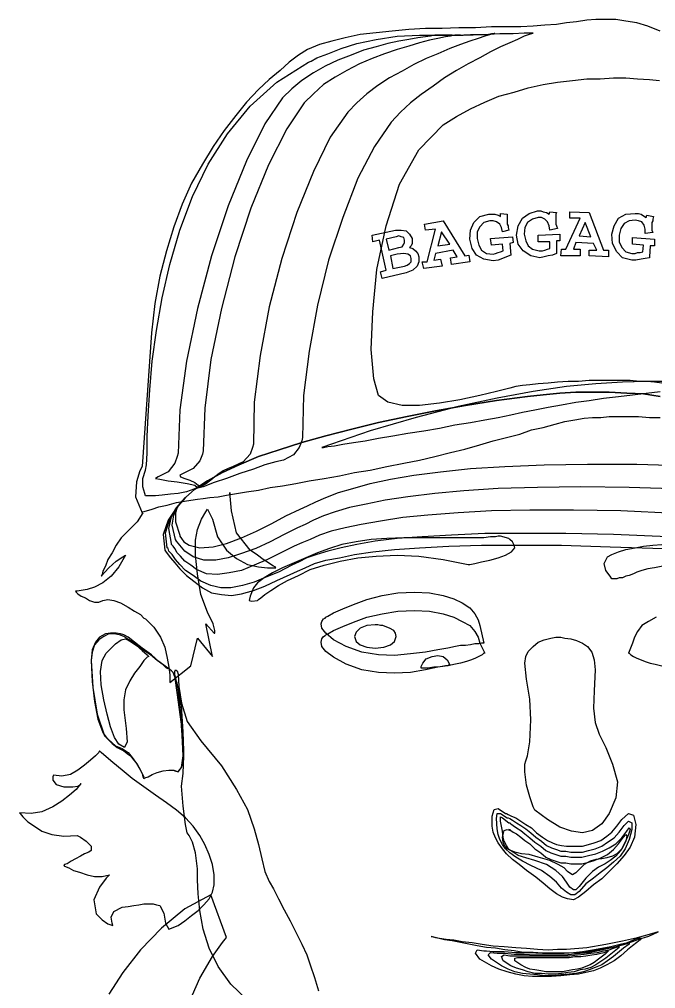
# Model space of a CAD drawing. Extents: x 331 to 443, y 88 to 267.
# Drawn here: x 373.64 to 389.64, y 242.43 to 266.79 of the extents above; entities that cross this region are included whole.
import ezdxf

# ---------------------------------------------------------------- set-up
doc = ezdxf.new("R2010")
doc.units = 0
doc.header["$LTSCALE"] = 25
for name, color, linetype in [('1', 7, 'CONTINUOUS'), ('2', 7, 'CONTINUOUS'), ('4', 7, 'CONTINUOUS'), ('5', 7, 'CONTINUOUS'), ('7', 7, 'CONTINUOUS')]:
    doc.layers.add(name, color=color, linetype=linetype)

msp = doc.modelspace()

# ---------------------------------------------------------------- linework, layer by layer
at = {"layer": '1', "linetype": 'CONTINUOUS'}
for points in [[(389.758, 257.31), (389.338, 257.374), (388.918, 257.395), (388.476, 257.415), (388.056, 257.415), (387.636, 257.415), (387.237, 257.395), (386.817, 257.352), (386.418, 257.31), (385.64, 257.205), (384.863, 257.08), (384.106, 256.953), (383.392, 256.807), (382.677, 256.659), (382.005, 256.491), (381.353, 256.323), (380.744, 256.155), (380.177, 255.966), (379.652, 255.798), (379.169, 255.588), (378.748, 255.398), (378.37, 255.188), (378.055, 254.978), (377.823, 254.768), (377.635, 254.558), (377.55, 254.453), (377.382, 254.201), (377.256, 253.844), (377.298, 253.444)], [(377.361, 253.507), (377.32, 253.886), (377.425, 254.222), (377.571, 254.474), (377.635, 254.558), (377.823, 254.768), (378.055, 254.978), (378.37, 255.188), (378.748, 255.398), (379.169, 255.588), (379.652, 255.798), (380.177, 255.966), (380.744, 256.155), (381.353, 256.323), (382.005, 256.491), (382.677, 256.659), (383.392, 256.807), (384.106, 256.953), (384.863, 257.08), (385.64, 257.205), (386.418, 257.31), (386.817, 257.352), (387.237, 257.395), (387.636, 257.415), (388.056, 257.415), (388.476, 257.415), (388.918, 257.395), (389.338, 257.374), (389.758, 257.31)], [(377.466, 253.612), (377.403, 253.991), (377.466, 254.284), (377.571, 254.474), (377.635, 254.558), (377.823, 254.768), (378.055, 254.978), (378.37, 255.188), (378.748, 255.398), (379.169, 255.588), (379.652, 255.798), (380.177, 255.966), (380.744, 256.155), (381.353, 256.323), (382.005, 256.491), (382.677, 256.659), (383.392, 256.807), (384.106, 256.953), (384.863, 257.08), (385.64, 257.205), (386.418, 257.31), (386.817, 257.352), (387.237, 257.395), (387.636, 257.415), (388.056, 257.415), (388.476, 257.415), (388.918, 257.395), (389.338, 257.374), (389.758, 257.31)], [(377.571, 253.717), (377.487, 254.074), (377.53, 254.327), (377.592, 254.494), (377.635, 254.558), (377.823, 254.768), (378.055, 254.978), (378.37, 255.188), (378.748, 255.398), (379.169, 255.588), (379.652, 255.798), (380.177, 255.966), (380.744, 256.155), (381.353, 256.323), (382.005, 256.491), (382.677, 256.659), (383.392, 256.807), (384.106, 256.953), (384.863, 257.08), (385.64, 257.205), (386.418, 257.31), (386.817, 257.352), (387.237, 257.395), (387.636, 257.415), (388.056, 257.415), (388.476, 257.415), (388.918, 257.395), (389.338, 257.374), (389.758, 257.31)], [(389.758, 257.31), (389.338, 257.374), (388.918, 257.395), (388.476, 257.415), (388.056, 257.415), (387.636, 257.415), (387.237, 257.395), (386.817, 257.352), (386.418, 257.31), (385.64, 257.205), (384.863, 257.08), (384.106, 256.953), (383.392, 256.807), (382.677, 256.659), (382.005, 256.491), (381.353, 256.323), (380.744, 256.155), (380.177, 255.966), (379.652, 255.798), (379.169, 255.588), (378.748, 255.398), (378.37, 255.188), (378.055, 254.978), (377.823, 254.768), (377.635, 254.558), (377.613, 254.516), (377.571, 254.389), (377.571, 254.159), (377.676, 253.822)], [(377.676, 253.822), (377.676, 253.802), (377.718, 253.739), (377.782, 253.654), (377.908, 253.57), (378.18, 253.507), (378.517, 253.529), (378.853, 253.612), (379.231, 253.759), (379.609, 253.927), (379.988, 254.117), (380.345, 254.306), (380.703, 254.474), (380.891, 254.558), (381.101, 254.663), (381.353, 254.768), (381.669, 254.894), (382.026, 254.999), (382.467, 255.125), (382.972, 255.23), (383.56, 255.336), (384.232, 255.419), (384.989, 255.503), (385.85, 255.546), (386.838, 255.588), (387.93, 255.608), (389.17, 255.608), (390.535, 255.566)], [(390.325, 254.978), (388.98, 255.02), (387.761, 255.041), (386.67, 255.02), (385.683, 254.999), (384.821, 254.936), (384.086, 254.873), (383.413, 254.789), (382.845, 254.705), (382.362, 254.6), (381.942, 254.516), (381.585, 254.411), (381.291, 254.306), (381.038, 254.201), (380.828, 254.096), (380.639, 254.012), (380.303, 253.844), (379.946, 253.654), (379.589, 253.486), (379.231, 253.36), (378.895, 253.255), (378.58, 253.192), (378.285, 253.192), (378.013, 253.276), (377.802, 253.424), (377.676, 253.57), (377.592, 253.675), (377.571, 253.717)], [(390.137, 254.369), (388.77, 254.432), (387.573, 254.453), (386.481, 254.453), (385.514, 254.432), (384.674, 254.389), (383.917, 254.327), (383.287, 254.264), (382.72, 254.179), (382.236, 254.096), (381.837, 254.012), (381.48, 253.927), (381.186, 253.822), (380.954, 253.717), (380.744, 253.634), (380.555, 253.549), (380.219, 253.381), (379.883, 253.213), (379.547, 253.066), (379.231, 252.94), (378.916, 252.877), (378.622, 252.835), (378.349, 252.855), (378.097, 252.961), (377.95, 253.066), (377.802, 253.171), (377.697, 253.297), (377.613, 253.381), (377.55, 253.486), (377.508, 253.549), (377.466, 253.591), (377.466, 253.612)], [(389.947, 253.78), (388.581, 253.844), (387.384, 253.864), (386.292, 253.864), (385.346, 253.864), (384.506, 253.822), (383.77, 253.78), (383.14, 253.739), (382.593, 253.675), (382.131, 253.591), (381.732, 253.507), (381.396, 253.424), (381.123, 253.339), (380.87, 253.255), (380.681, 253.15), (380.492, 253.066), (380.156, 252.898), (379.841, 252.772), (379.547, 252.645), (379.252, 252.562), (378.959, 252.498), (378.706, 252.498), (378.454, 252.562), (378.202, 252.667), (378.013, 252.814), (377.823, 252.94), (377.676, 253.087), (377.571, 253.213), (377.487, 253.339), (377.403, 253.424), (377.382, 253.486), (377.361, 253.507)], [(379.631, 252.183), (379.652, 252.205), (379.714, 252.247), (379.819, 252.33), (379.967, 252.435), (380.156, 252.562), (380.387, 252.688), (380.66, 252.814), (380.954, 252.961), (381.311, 253.066), (381.711, 253.171), (382.152, 253.255), (382.615, 253.297), (383.14, 253.318), (383.686, 253.297), (384.296, 253.213), (384.926, 253.087), (384.968, 253.087), (385.094, 253.108), (385.262, 253.15), (385.472, 253.192), (385.683, 253.255), (385.871, 253.318), (386.018, 253.402), (386.103, 253.507), (386.081, 253.57), (386.04, 253.654), (385.976, 253.717), (385.955, 253.739), (385.745, 253.802), (385.725, 253.802), (385.683, 253.802), (385.619, 253.78), (385.493, 253.78), (385.325, 253.759), (385.115, 253.759), (384.842, 253.759), (384.506, 253.759), (384.127, 253.759), (383.728, 253.759), (383.308, 253.759), (382.887, 253.739), (382.488, 253.717), (382.11, 253.654), (381.753, 253.591), (381.438, 253.486), (381.143, 253.381), (380.849, 253.255), (380.555, 253.129), (380.261, 253.003), (380.009, 252.877), (379.799, 252.75), (379.631, 252.625), (379.526, 252.498), (379.442, 252.288), (379.421, 252.183), (379.484, 252.162), (379.631, 252.183)], [(388.539, 252.73), (388.497, 252.793), (388.392, 252.94), (388.35, 253.108), (388.434, 253.276), (388.539, 253.339), (388.708, 253.402), (388.896, 253.465), (389.128, 253.507), (389.338, 253.549), (389.569, 253.57), (389.8, 253.591)], [(377.298, 253.444), (377.32, 253.424), (377.361, 253.36), (377.445, 253.255), (377.55, 253.129), (377.676, 252.982), (377.845, 252.814), (378.033, 252.667), (378.244, 252.498), (378.475, 252.373), (378.727, 252.33), (378.979, 252.31), (379.231, 252.352), (379.526, 252.435), (379.819, 252.54), (380.114, 252.688), (380.45, 252.835), (380.639, 252.919), (380.828, 253.003), (381.06, 253.108), (381.353, 253.192), (381.69, 253.255), (382.068, 253.339), (382.53, 253.402), (383.077, 253.465), (383.707, 253.507), (384.443, 253.549), (385.262, 253.57), (386.208, 253.57), (387.279, 253.57), (388.497, 253.529), (389.842, 253.486)], [(389.821, 253.045), (389.611, 253.003), (389.443, 252.982), (389.295, 252.94), (389.17, 252.898), (389.085, 252.855), (388.98, 252.814), (388.896, 252.793), (388.813, 252.75), (388.728, 252.75), (388.665, 252.73), (388.603, 252.73), (388.539, 252.73)], [(381.353, 251.763), (381.396, 251.785), (381.543, 251.868), (381.774, 251.973), (382.047, 252.078), (382.383, 252.205), (382.762, 252.31), (383.161, 252.373), (383.581, 252.393), (383.959, 252.373), (384.296, 252.31), (384.569, 252.225), (384.779, 252.12), (384.968, 251.995), (385.094, 251.847), (385.178, 251.7), (385.22, 251.553), (385.325, 251.111), (385.304, 251.111), (385.262, 251.111), (385.199, 251.091), (385.094, 251.091), (384.989, 251.07), (384.863, 251.049), (384.737, 251.049), (384.611, 251.028), (384.421, 250.986), (384.169, 250.944), (383.854, 250.881), (383.476, 250.839), (383.077, 250.796), (382.677, 250.818), (382.257, 250.881), (381.858, 251.028), (381.543, 251.196), (381.353, 251.364), (381.248, 251.49), (381.228, 251.595), (381.248, 251.658), (381.291, 251.721), (381.333, 251.742), (381.353, 251.763)], [(377.508, 250.376), (377.466, 250.418), (377.34, 250.503), (377.151, 250.649), (376.962, 250.818), (376.731, 250.986), (376.541, 251.133), (376.374, 251.259), (376.268, 251.322), (376.184, 251.343), (376.079, 251.364), (375.932, 251.364), (375.806, 251.343), (375.659, 251.259), (375.554, 251.133), (375.47, 250.944), (375.449, 250.671), (375.491, 249.998), (375.596, 249.326), (375.786, 248.779), (376.058, 248.527), (376.226, 248.464), (376.374, 248.359), (376.479, 248.233), (376.584, 248.086), (376.668, 247.939), (376.731, 247.833), (376.751, 247.75), (376.773, 247.708), (376.794, 247.728), (376.878, 247.75), (376.983, 247.813), (377.109, 247.855), (377.256, 247.897), (377.403, 247.918), (377.53, 247.918), (377.635, 247.876), (377.655, 247.897), (377.718, 247.981), (377.76, 248.128), (377.782, 248.402), (377.76, 248.884), (377.718, 249.536), (377.613, 250.103), (377.508, 250.376)], [(376.899, 250.776), (376.857, 250.754), (376.773, 250.671), (376.668, 250.523), (376.541, 250.356), (376.416, 250.166), (376.311, 249.935), (376.268, 249.683), (376.268, 249.431), (376.331, 248.969), (376.353, 248.632), (376.289, 248.485), (376.143, 248.569), (376.038, 248.737), (375.932, 249.01), (375.848, 249.326), (375.764, 249.683), (375.701, 250.061), (375.681, 250.397), (375.722, 250.671), (375.827, 250.86), (376.058, 251.091), (376.206, 251.196), (376.311, 251.216), (376.436, 251.154), (376.584, 251.049), (376.731, 250.923), (376.857, 250.818), (376.899, 250.776)], [(387.258, 251.259), (387.363, 251.238), (387.509, 251.216), (387.656, 251.175), (387.804, 251.111), (387.93, 251.028), (388.035, 250.881), (388.098, 250.691), (388.119, 250.439), (388.098, 249.914), (388.077, 249.472), (388.119, 249.115), (388.224, 248.822), (388.392, 248.485), (388.56, 248.065), (388.686, 247.623), (388.645, 247.225), (388.476, 246.825), (388.287, 246.573), (388.056, 246.405), (387.804, 246.342), (387.531, 246.384), (387.237, 246.489), (386.922, 246.678), (386.607, 246.909), (386.565, 246.993), (386.481, 247.245), (386.397, 247.54), (386.355, 247.876), (386.355, 248.065), (386.376, 248.149), (386.418, 248.275), (386.481, 248.632), (386.502, 249.179), (386.481, 249.704), (386.397, 250.208), (386.355, 250.608), (386.376, 250.776), (386.438, 250.901), (386.565, 251.028), (386.691, 251.133), (386.838, 251.196), (387.006, 251.238), (387.132, 251.259), (387.258, 251.259)], [(379.357, 242.16), (378.959, 242.538), (378.643, 242.98), (378.412, 243.442), (378.265, 243.925), (378.18, 244.387), (378.139, 244.808), (378.118, 245.165), (378.118, 245.439), (378.075, 245.838), (377.992, 246.111), (377.908, 246.279), (377.865, 246.342), (377.823, 246.552), (377.76, 247.014), (377.718, 247.518), (377.76, 247.833), (377.782, 248.275), (377.718, 249.074), (377.613, 249.872), (377.55, 250.292), (377.55, 250.397), (377.571, 250.439), (377.613, 250.418), (377.635, 250.334), (377.655, 250.019), (377.718, 249.599), (377.865, 249.137), (378.202, 248.653), (378.727, 248.023), (379.105, 247.435), (379.379, 246.93), (379.547, 246.447), (379.652, 246.048), (379.736, 245.691), (379.819, 245.375), (379.924, 245.123), (380.029, 244.934), (380.156, 244.682), (380.303, 244.409), (380.45, 244.135), (380.597, 243.842), (380.744, 243.547), (380.87, 243.274), (380.954, 243.022), (381.06, 242.706), (381.165, 242.371)], [(386.649, 246.342), (386.796, 246.237), (386.922, 246.153), (387.048, 246.089), (387.153, 246.048), (387.279, 246.026), (387.404, 246.006), (387.531, 246.006), (387.656, 246.006), (387.804, 246.006), (387.951, 246.048), (388.098, 246.089), (388.266, 246.153), (388.413, 246.258), (388.539, 246.363), (388.665, 246.51), (388.791, 246.678), (388.96, 246.825), (389.085, 246.783), (389.148, 246.552), (389.107, 246.237), (389.001, 245.984), (388.855, 245.774), (388.665, 245.564), (388.476, 245.375), (388.287, 245.186), (388.077, 245.039), (387.888, 244.871), (387.699, 244.724), (387.573, 244.661), (387.426, 244.682), (387.3, 244.724), (387.153, 244.808), (386.985, 244.934), (386.817, 245.081), (386.628, 245.228), (386.397, 245.396), (386.208, 245.544), (386.04, 245.669), (385.893, 245.816), (385.788, 245.943), (385.683, 246.089), (385.619, 246.216), (385.556, 246.363), (385.535, 246.51), (385.535, 246.762), (385.578, 246.93), (385.683, 246.951), (385.871, 246.825), (385.893, 246.825), (385.935, 246.804), (386.018, 246.762), (386.123, 246.72), (386.25, 246.636), (386.376, 246.552), (386.523, 246.468), (386.649, 246.342)], [(386.628, 246.237), (386.775, 246.132), (386.901, 246.026), (387.027, 245.964), (387.153, 245.921), (387.258, 245.879), (387.384, 245.879), (387.509, 245.859), (387.656, 245.859), (387.804, 245.859), (387.951, 245.901), (388.119, 245.943), (388.287, 246.006), (388.434, 246.111), (388.603, 246.216), (388.728, 246.363), (388.855, 246.531), (388.96, 246.636), (389.043, 246.594), (389.043, 246.426), (388.98, 246.174), (388.875, 245.943), (388.75, 245.754), (388.581, 245.606), (388.413, 245.459), (388.245, 245.334), (388.077, 245.207), (387.888, 245.06), (387.719, 244.871), (387.614, 244.787), (387.509, 244.787), (387.404, 244.85), (387.279, 244.955), (387.153, 245.102), (386.985, 245.249), (386.775, 245.396), (386.502, 245.522), (386.292, 245.627), (386.123, 245.732), (385.976, 245.838), (385.871, 245.943), (385.788, 246.048), (385.725, 246.174), (385.683, 246.3), (385.661, 246.447), (385.64, 246.699), (385.661, 246.825), (385.745, 246.825), (385.913, 246.72), (385.935, 246.72), (385.976, 246.699), (386.04, 246.657), (386.145, 246.594), (386.25, 246.531), (386.376, 246.447), (386.502, 246.342), (386.628, 246.237)], [(385.955, 246.594), (385.976, 246.594), (385.998, 246.573), (386.06, 246.531), (386.145, 246.468), (386.25, 246.405), (386.355, 246.321), (386.481, 246.216), (386.607, 246.111), (386.754, 246.006), (386.88, 245.901), (387.006, 245.838), (387.132, 245.796), (387.258, 245.754), (387.384, 245.754), (387.509, 245.732), (387.636, 245.732), (387.783, 245.732), (387.951, 245.774), (388.14, 245.816), (388.308, 245.879), (388.476, 245.964), (388.645, 246.069), (388.791, 246.216), (388.918, 246.384), (388.98, 246.468), (389.001, 246.426), (388.96, 246.3), (388.875, 246.111), (388.77, 245.901), (388.645, 245.754), (388.497, 245.649), (388.371, 245.564), (388.203, 245.481), (388.056, 245.375), (387.888, 245.207), (387.719, 244.997), (387.636, 244.913), (387.573, 244.913), (387.489, 244.976), (387.404, 245.102), (387.3, 245.249), (387.132, 245.396), (386.901, 245.544), (386.607, 245.649), (386.376, 245.711), (386.187, 245.774), (386.06, 245.859), (385.955, 245.921), (385.893, 246.026), (385.83, 246.132), (385.808, 246.237), (385.788, 246.384), (385.745, 246.636), (385.745, 246.741), (385.788, 246.72), (385.955, 246.594)], [(385.955, 246.426), (385.976, 246.426), (385.998, 246.405), (386.06, 246.363), (386.145, 246.321), (386.25, 246.237), (386.355, 246.153), (386.481, 246.069), (386.607, 245.943), (386.754, 245.838), (386.88, 245.732), (387.006, 245.669), (387.132, 245.627), (387.258, 245.586), (387.384, 245.586), (387.509, 245.564), (387.636, 245.564), (387.783, 245.564), (387.951, 245.606), (388.098, 245.649), (388.266, 245.711), (388.434, 245.796), (388.581, 245.921), (388.708, 246.069), (388.833, 246.237), (388.896, 246.3), (388.918, 246.258), (388.896, 246.132), (388.791, 245.943), (388.665, 245.816), (388.56, 245.754), (388.413, 245.711), (388.287, 245.691), (388.14, 245.669), (387.993, 245.627), (387.846, 245.544), (387.719, 245.417), (387.636, 245.334), (387.551, 245.291), (387.509, 245.312), (387.426, 245.375), (387.342, 245.459), (387.195, 245.544), (386.985, 245.649), (386.691, 245.732), (386.46, 245.796), (386.27, 245.816), (386.103, 245.859), (385.998, 245.901), (385.913, 245.943), (385.85, 246.006), (385.808, 246.111), (385.788, 246.237), (385.83, 246.405), (385.913, 246.426), (385.998, 246.405), (385.955, 246.426)], [(389.695, 243.842), (389.464, 243.737), (389.19, 243.652), (388.896, 243.547), (388.581, 243.463), (388.224, 243.4), (387.867, 243.337), (387.468, 243.316), (387.258, 243.316), (387.027, 243.316), (386.796, 243.316), (386.565, 243.337), (386.313, 243.337), (386.081, 243.379), (385.85, 243.4), (385.619, 243.442), (385.388, 243.463), (385.157, 243.505), (384.947, 243.547), (384.737, 243.589), (384.526, 243.631), (384.337, 243.652), (384.169, 243.694), (384.001, 243.737), (384.022, 243.737), (384.106, 243.715), (384.211, 243.694), (384.379, 243.673), (384.569, 243.652), (384.779, 243.61), (385.031, 243.589), (385.283, 243.547), (385.556, 243.505), (385.83, 243.484), (386.123, 243.463), (386.397, 243.442), (386.67, 243.421), (386.943, 243.4), (387.174, 243.421), (387.404, 243.421), (387.909, 243.463), (388.392, 243.547), (388.813, 243.631), (389.19, 243.715), (389.485, 243.8), (389.716, 243.862)], [(388.77, 243.253), (388.603, 243.127), (388.413, 243.022), (388.245, 242.938), (388.077, 242.875), (387.888, 242.833), (387.699, 242.791), (387.489, 242.77), (387.258, 242.748), (387.027, 242.728), (386.775, 242.728), (386.544, 242.728), (386.333, 242.748), (386.123, 242.791), (385.913, 242.853), (385.703, 242.917), (385.514, 243.001), (385.22, 243.169), (385.115, 243.316), (385.157, 243.4), (385.325, 243.379), (385.388, 243.379), (385.556, 243.358), (385.83, 243.358), (386.123, 243.337), (386.46, 243.337), (386.796, 243.316), (387.09, 243.316), (387.342, 243.316), (387.573, 243.337), (387.804, 243.358), (388.056, 243.4), (388.287, 243.442), (388.518, 243.484), (388.75, 243.547), (388.938, 243.589), (389.085, 243.652), (389.19, 243.694), (389.253, 243.694), (389.275, 243.694), (389.253, 243.652), (389.17, 243.589), (389.065, 243.505), (388.938, 243.4), (388.77, 243.253)], [(388.581, 243.232), (388.434, 243.127), (388.287, 243.022), (388.119, 242.958), (387.972, 242.896), (387.825, 242.853), (387.636, 242.811), (387.468, 242.791), (387.258, 242.77), (387.048, 242.748), (386.859, 242.748), (386.67, 242.77), (386.481, 242.791), (386.292, 242.811), (386.103, 242.853), (385.935, 242.917), (385.766, 243.001), (385.514, 243.169), (385.43, 243.274), (385.493, 243.337), (385.661, 243.316), (385.725, 243.316), (385.85, 243.316), (386.081, 243.295), (386.333, 243.295), (386.607, 243.274), (386.88, 243.274), (387.132, 243.274), (387.342, 243.274), (387.531, 243.295), (387.741, 243.316), (387.951, 243.337), (388.161, 243.379), (388.35, 243.421), (388.539, 243.463), (388.708, 243.505), (388.833, 243.547), (388.98, 243.589), (388.98, 243.547), (388.833, 243.442), (388.581, 243.232)], [(388.392, 243.19), (388.266, 243.106), (388.14, 243.022), (388.014, 242.958), (387.867, 242.917), (387.741, 242.896), (387.594, 242.853), (387.446, 242.833), (387.279, 242.811), (387.112, 242.791), (386.943, 242.791), (386.775, 242.811), (386.607, 242.811), (386.438, 242.853), (386.292, 242.896), (386.145, 242.938), (385.998, 243.001), (385.808, 243.127), (385.766, 243.232), (385.83, 243.274), (385.976, 243.253), (386.018, 243.253), (386.123, 243.253), (386.313, 243.253), (386.502, 243.253), (386.733, 243.253), (386.964, 243.253), (387.174, 243.253), (387.342, 243.253), (387.489, 243.253), (387.678, 243.274), (387.846, 243.295), (388.014, 243.316), (388.182, 243.337), (388.329, 243.379), (388.476, 243.4), (388.581, 243.442), (388.708, 243.484), (388.728, 243.463), (388.603, 243.358), (388.392, 243.19)], [(386.313, 243.211), (386.333, 243.211), (386.438, 243.211), (386.565, 243.211), (386.712, 243.211), (386.88, 243.211), (387.048, 243.211), (387.217, 243.211), (387.342, 243.211), (387.468, 243.211), (387.614, 243.232), (387.761, 243.232), (387.888, 243.253), (388.035, 243.274), (388.161, 243.295), (388.266, 243.316), (388.35, 243.337), (388.455, 243.379), (388.455, 243.379), (388.371, 243.295), (388.203, 243.169), (388.098, 243.085), (387.993, 243.022), (387.888, 242.98), (387.783, 242.938), (387.678, 242.917), (387.551, 242.896), (387.426, 242.875), (387.3, 242.853), (387.153, 242.853), (387.006, 242.853), (386.88, 242.853), (386.754, 242.875), (386.607, 242.896), (386.481, 242.917), (386.376, 242.958), (386.25, 243.022), (386.103, 243.127), (386.103, 243.19), (386.165, 243.211), (386.313, 243.211)]]:
    msp.add_lwpolyline(points, dxfattribs=at)
at = {"layer": '2', "linetype": 'CONTINUOUS'}
for points in [[(376.751, 254.389), (376.751, 254.389), (376.605, 254.159), (376.353, 253.907), (376.206, 253.759), (376.079, 253.57), (375.974, 253.381), (375.869, 253.213), (375.806, 253.045), (375.743, 252.919), (375.722, 252.835), (375.701, 252.793), (375.891, 253.003), (376.079, 253.171), (376.248, 253.276), (376.311, 253.318), (376.143, 253.024), (375.953, 252.793), (375.743, 252.625), (375.533, 252.52), (375.344, 252.457), (375.197, 252.435), (375.092, 252.415), (375.05, 252.415), (375.071, 252.393), (375.112, 252.352), (375.197, 252.288), (375.302, 252.247), (375.407, 252.183), (375.533, 252.142), (375.638, 252.142), (375.743, 252.183), (375.869, 252.205), (376.016, 252.183), (376.184, 252.12), (376.374, 252.015), (376.541, 251.91), (376.689, 251.826), (376.773, 251.742), (376.815, 251.721), (377.025, 251.511), (377.193, 251.259), (377.298, 251.006), (377.361, 250.734), (377.403, 250.503), (377.425, 250.313), (377.425, 250.166), (377.425, 250.124), (377.95, 250.544), (378.118, 251.238), (378.495, 250.776), (378.328, 251.595), (378.538, 251.364), (378.559, 251.364), (378.559, 251.427), (378.517, 251.595), (378.37, 251.89), (378.202, 252.33), (378.118, 252.855), (378.075, 253.318), (378.075, 253.696), (378.118, 253.969), (378.223, 254.222), (378.328, 254.411), (378.37, 254.474), (378.495, 254.222), (378.622, 253.78), (378.853, 253.444), (379.105, 253.234), (379.379, 253.087), (379.652, 253.024), (379.883, 253.003), (380.029, 253.003), (380.093, 253.003), (380.093, 253.003), (380.072, 253.024), (380.029, 253.045), (379.988, 253.066), (379.904, 253.129), (379.777, 253.213), (379.631, 253.318), (379.442, 253.444), (379.105, 253.886), (378.979, 254.432), (378.937, 254.894), (378.937, 254.852)], [(377.382, 250.461), (377.34, 250.481), (377.256, 250.566), (377.109, 250.671), (376.941, 250.818), (376.751, 250.944), (376.563, 251.091), (376.394, 251.196), (376.268, 251.28), (376.163, 251.322), (376.016, 251.343), (375.891, 251.343), (375.764, 251.28), (375.638, 251.196), (375.533, 251.07), (375.47, 250.881), (375.449, 250.671), (375.47, 250.146), (375.533, 249.641), (375.617, 249.2), (375.743, 248.864), (375.764, 248.822), (375.848, 248.717), (375.974, 248.59), (376.101, 248.485), (376.184, 248.443), (376.268, 248.402), (376.353, 248.338), (376.436, 248.275), (376.521, 248.17), (376.605, 248.065), (376.689, 247.918), (376.773, 247.75)], [(377.508, 247.918), (377.55, 247.897), (377.635, 247.876), (377.718, 247.981), (377.76, 248.275), (377.74, 248.8), (377.697, 249.41), (377.635, 249.956), (377.55, 250.334)], [(375.659, 248.402), (375.638, 248.359), (375.554, 248.275), (375.428, 248.17), (375.281, 248.044), (375.112, 247.918), (374.924, 247.813), (374.714, 247.771), (374.504, 247.792), (374.482, 247.75), (374.482, 247.666), (374.567, 247.56), (374.756, 247.498), (374.987, 247.498), (375.112, 247.518), (375.176, 247.56), (375.197, 247.582), (375.155, 247.54), (375.071, 247.435), (374.902, 247.288), (374.714, 247.14), (374.482, 246.993), (374.209, 246.868), (373.936, 246.825), (373.642, 246.846), (373.663, 246.825), (373.726, 246.741), (373.852, 246.615), (374.02, 246.51), (374.209, 246.384), (374.462, 246.3), (374.756, 246.258), (375.092, 246.279), (375.176, 246.237), (375.323, 246.132), (375.449, 246.006), (375.449, 245.901), (375.386, 245.859), (375.281, 245.816), (375.176, 245.754), (375.05, 245.691), (374.945, 245.627), (374.84, 245.564), (374.777, 245.544), (374.756, 245.522), (374.777, 245.501), (374.882, 245.459), (375.007, 245.396), (375.155, 245.354), (375.344, 245.291), (375.533, 245.249), (375.722, 245.249), (375.911, 245.291), (375.827, 245.207), (375.659, 244.976), (375.512, 244.661), (375.575, 244.304), (375.617, 244.262), (375.722, 244.157), (375.869, 244.052), (375.996, 244.01), (375.974, 244.072), (375.953, 244.22), (376.016, 244.367), (376.226, 244.472), (376.374, 244.492), (376.521, 244.514), (376.646, 244.535), (376.773, 244.556), (376.899, 244.556), (377.004, 244.556), (377.088, 244.535), (377.172, 244.514), (377.277, 244.325), (377.32, 244.072), (377.403, 243.925), (377.635, 244.01), (377.802, 244.135), (377.97, 244.262), (378.139, 244.387), (378.285, 244.535), (378.412, 244.682), (378.495, 244.85), (378.538, 245.039), (378.538, 245.291), (378.495, 245.544), (378.412, 245.796), (378.307, 246.048), (378.18, 246.279), (378.013, 246.51), (377.823, 246.72), (377.592, 246.909), (377.34, 247.098), (377.067, 247.288), (376.773, 247.498), (376.479, 247.708), (376.226, 247.918), (375.996, 248.107), (375.827, 248.254), (375.701, 248.359), (375.659, 248.402)]]:
    msp.add_lwpolyline(points, dxfattribs=at)
at = {"layer": '4', "linetype": 'CONTINUOUS'}
for points in [[(382.992, 264.203), (382.572, 263.593), (382.152, 262.795), (381.774, 261.807), (381.416, 260.736), (381.143, 259.601), (380.933, 258.446), (380.786, 257.332), (380.765, 256.281), (380.744, 256.197), (380.681, 256.028), (380.534, 255.84), (380.282, 255.713), (380.093, 255.671), (379.819, 255.588), (379.526, 255.483), (379.189, 255.378), (378.853, 255.251), (378.538, 255.146), (378.265, 255.041), (378.033, 254.978), (377.845, 254.915), (377.635, 254.873), (377.445, 254.852), (377.235, 254.831), (377.067, 254.81), (376.941, 254.81), (376.857, 254.81), (376.815, 254.81), (376.794, 254.873), (376.751, 255.041), (376.751, 255.251), (376.815, 255.461), (376.836, 255.588), (376.857, 255.881), (376.857, 256.302), (376.878, 256.827), (376.92, 257.479), (376.983, 258.193), (377.088, 258.971), (377.235, 259.79), (377.425, 260.63), (377.676, 261.492), (377.992, 262.332), (378.39, 263.152), (378.874, 263.909), (379.442, 264.602), (380.114, 265.212), (380.913, 265.715), (380.976, 265.737), (381.123, 265.82), (381.396, 265.925), (381.732, 266.052), (382.131, 266.178), (382.615, 266.283), (383.14, 266.367), (383.707, 266.388), (384.274, 266.388), (384.799, 266.388), (385.304, 266.409), (385.725, 266.43), (386.06, 266.43), (386.333, 266.451), (386.502, 266.451), (386.565, 266.451), (386.544, 266.43), (386.46, 266.409), (386.333, 266.367), (386.165, 266.283), (385.976, 266.199), (385.745, 266.094), (385.493, 265.968), (385.22, 265.82), (384.926, 265.674), (384.631, 265.505), (384.337, 265.317), (384.044, 265.106), (383.749, 264.896), (383.476, 264.686), (383.224, 264.455), (382.992, 264.203)], [(381.9, 264.455), (381.458, 263.824), (381.038, 262.963), (380.618, 261.934), (380.24, 260.778), (379.924, 259.559), (379.694, 258.34), (379.547, 257.164), (379.526, 256.113), (379.504, 256.028), (379.442, 255.861), (379.274, 255.671), (379.021, 255.546), (378.895, 255.503), (378.769, 255.441), (378.664, 255.378), (378.559, 255.293), (378.454, 255.209), (378.349, 255.125), (378.202, 255.041), (378.033, 254.978), (377.845, 254.915), (377.635, 254.873), (377.445, 254.852), (377.235, 254.831), (377.067, 254.81), (376.941, 254.81), (376.857, 254.81), (376.815, 254.81), (376.794, 254.873), (376.751, 255.041), (376.751, 255.251), (376.815, 255.461), (376.836, 255.588), (376.857, 255.881), (376.857, 256.302), (376.878, 256.827), (376.92, 257.479), (376.983, 258.193), (377.088, 258.971), (377.235, 259.79), (377.425, 260.63), (377.676, 261.492), (377.992, 262.332), (378.39, 263.152), (378.874, 263.909), (379.442, 264.602), (380.114, 265.212), (380.913, 265.715), (380.976, 265.737), (381.123, 265.82), (381.396, 265.925), (381.732, 266.052), (382.131, 266.178), (382.615, 266.283), (383.14, 266.367), (383.707, 266.388), (384.232, 266.388), (384.653, 266.388), (384.989, 266.409), (385.241, 266.409), (385.409, 266.409), (385.514, 266.43), (385.578, 266.43), (385.598, 266.43), (385.578, 266.43), (385.493, 266.409), (385.346, 266.367), (385.178, 266.304), (384.968, 266.241), (384.737, 266.157), (384.464, 266.052), (384.169, 265.925), (383.875, 265.8), (383.56, 265.653), (383.266, 265.485), (382.95, 265.317), (382.657, 265.127), (382.383, 264.917), (382.131, 264.686), (381.9, 264.455)], [(376.815, 254.81), (376.794, 254.873), (376.751, 255.041), (376.751, 255.251), (376.815, 255.461), (376.836, 255.588), (376.857, 255.881), (376.857, 256.302), (376.878, 256.827), (376.92, 257.479), (376.983, 258.193), (377.088, 258.971), (377.235, 259.79), (377.425, 260.63), (377.676, 261.492), (377.992, 262.332), (378.39, 263.152), (378.874, 263.909), (379.442, 264.602), (380.114, 265.212), (380.913, 265.715), (380.976, 265.737), (381.123, 265.82), (381.396, 265.925), (381.732, 266.052), (382.131, 266.178), (382.615, 266.283), (383.14, 266.367), (383.707, 266.388), (384.169, 266.388), (384.421, 266.388), (384.526, 266.388), (384.484, 266.388), (384.401, 266.388), (384.254, 266.388), (384.149, 266.388), (384.106, 266.388), (384.086, 266.388), (383.98, 266.367), (383.854, 266.346), (383.665, 266.325), (383.434, 266.283), (383.182, 266.241), (382.909, 266.178), (382.615, 266.094), (382.299, 266.01), (381.984, 265.884), (381.648, 265.758), (381.333, 265.61), (381.038, 265.443), (380.744, 265.253), (380.492, 265.043), (380.261, 264.812), (379.819, 264.161), (379.357, 263.236), (378.895, 262.102), (378.475, 260.841), (378.118, 259.517), (377.845, 258.193), (377.676, 256.975), (377.635, 255.881), (377.613, 255.798), (377.55, 255.63), (377.382, 255.419), (377.13, 255.293), (377.067, 255.251), (377.172, 255.23), (377.382, 255.188), (377.613, 255.168), (377.865, 255.125), (378.055, 255.083), (378.118, 255.02), (378.033, 254.978), (377.845, 254.915), (377.635, 254.873), (377.445, 254.852), (377.235, 254.831), (377.067, 254.81), (376.941, 254.81), (376.857, 254.81), (376.815, 254.81)], [(380.808, 264.686), (380.366, 264.035), (379.904, 263.131), (379.462, 262.039), (379.064, 260.82), (378.727, 259.517), (378.454, 258.235), (378.307, 257.017), (378.265, 255.945), (378.244, 255.861), (378.18, 255.693), (378.013, 255.503), (377.76, 255.378), (377.676, 255.336), (377.697, 255.293), (377.802, 255.251), (377.928, 255.209), (378.055, 255.146), (378.139, 255.083), (378.16, 255.041), (378.033, 254.978), (377.845, 254.915), (377.635, 254.873), (377.445, 254.852), (377.235, 254.831), (377.067, 254.81), (376.941, 254.81), (376.857, 254.81), (376.815, 254.81), (376.794, 254.873), (376.751, 255.041), (376.751, 255.251), (376.815, 255.461), (376.836, 255.588), (376.857, 255.881), (376.857, 256.302), (376.878, 256.827), (376.92, 257.479), (376.983, 258.193), (377.088, 258.971), (377.235, 259.79), (377.425, 260.63), (377.676, 261.492), (377.992, 262.332), (378.39, 263.152), (378.874, 263.909), (379.442, 264.602), (380.114, 265.212), (380.913, 265.715), (380.976, 265.737), (381.123, 265.82), (381.396, 265.925), (381.732, 266.052), (382.131, 266.178), (382.615, 266.283), (383.14, 266.367), (383.707, 266.388), (384.191, 266.388), (384.506, 266.388), (384.674, 266.388), (384.737, 266.388), (384.737, 266.388), (384.694, 266.388), (384.631, 266.388), (384.611, 266.388), (384.589, 266.388), (384.484, 266.367), (384.359, 266.346), (384.169, 266.304), (383.959, 266.262), (383.707, 266.199), (383.434, 266.115), (383.14, 266.031), (382.825, 265.925), (382.51, 265.8), (382.194, 265.674), (381.879, 265.505), (381.585, 265.338), (381.291, 265.148), (381.038, 264.917), (380.808, 264.686)], [(389.926, 257.689), (389.401, 257.689), (388.813, 257.668), (388.14, 257.626), (387.404, 257.562), (386.565, 257.437), (385.661, 257.269), (384.674, 257.058), (383.623, 256.785), (382.467, 256.449), (381.248, 256.028), (381.291, 256.028), (381.396, 256.05), (381.563, 256.071), (381.774, 256.113), (382.047, 256.155), (382.342, 256.197), (382.677, 256.26), (383.035, 256.323), (383.413, 256.386), (383.812, 256.449), (384.211, 256.512), (384.589, 256.596), (384.989, 256.659), (385.346, 256.722), (385.683, 256.785), (385.998, 256.848), (386.292, 256.912), (386.607, 256.975), (386.943, 257.037), (387.279, 257.1), (387.636, 257.164), (387.972, 257.205), (388.329, 257.269), (388.708, 257.31), (389.065, 257.352), (389.401, 257.395), (389.758, 257.437)]]:
    msp.add_lwpolyline(points, dxfattribs=at)
at = {"layer": '5', "linetype": 'CONTINUOUS'}
for points in [[(389.8, 257.647), (389.611, 257.668), (389.422, 257.689), (389.233, 257.689), (389.001, 257.71), (388.75, 257.71), (388.497, 257.71), (388.245, 257.71), (387.972, 257.71), (387.699, 257.689), (387.446, 257.689), (387.174, 257.668), (386.943, 257.647), (386.691, 257.626), (386.481, 257.605), (386.292, 257.584), (386.123, 257.562), (385.976, 257.52), (385.64, 257.437), (385.22, 257.332), (384.716, 257.227), (384.211, 257.142), (383.707, 257.08), (383.266, 257.08), (382.909, 257.164), (382.677, 257.332), (382.552, 257.752), (382.488, 258.487), (382.53, 259.433), (382.635, 260.505), (382.867, 261.597), (383.203, 262.648), (383.686, 263.509), (384.296, 264.14), (384.631, 264.35), (384.989, 264.539), (385.346, 264.707), (385.703, 264.855), (386.081, 264.96), (386.438, 265.065), (386.817, 265.148), (387.174, 265.212), (387.551, 265.253), (387.909, 265.295), (388.245, 265.295), (388.581, 265.317), (388.896, 265.317), (389.19, 265.295), (389.485, 265.275), (389.737, 265.253)], [(387.719, 261.345), (388.014, 261.324), (387.867, 261.682), (387.719, 261.345)], [(384.169, 261.093), (384.464, 261.135), (384.254, 261.45), (384.169, 261.093)], [(382.93, 260.988), (383.182, 261.051), (383.266, 261.072), (383.308, 261.135), (383.329, 261.177), (383.329, 261.24), (383.308, 261.303), (383.245, 261.324), (383.182, 261.345), (383.119, 261.324), (382.867, 261.261), (382.93, 260.988)], [(383.035, 260.525), (383.329, 260.588), (383.392, 260.61), (383.455, 260.652), (383.497, 260.693), (383.497, 260.778), (383.476, 260.841), (383.413, 260.883), (383.308, 260.903), (383.14, 260.883), (382.972, 260.841), (383.035, 260.525)]]:
    msp.add_lwpolyline(points, dxfattribs=at)
at = {"layer": '7', "linetype": 'CONTINUOUS'}
for points in [[(389.758, 266.494), (389.443, 266.619), (389.17, 266.704), (388.896, 266.745), (388.645, 266.787), (388.392, 266.787), (388.14, 266.787), (387.909, 266.766), (387.656, 266.724), (387.404, 266.704), (387.153, 266.661), (386.859, 266.64), (386.565, 266.619), (386.25, 266.599), (385.893, 266.599), (385.514, 266.599), (385.115, 266.577), (384.694, 266.577), (384.274, 266.556), (383.854, 266.556), (383.434, 266.535), (383.014, 266.494), (382.615, 266.451), (382.215, 266.409), (381.837, 266.325), (381.501, 266.241), (381.186, 266.157), (380.891, 266.031), (380.66, 265.884), (380.429, 265.715), (380.198, 265.505), (379.924, 265.275), (379.652, 265.022), (379.357, 264.707), (379.084, 264.371), (378.79, 263.993), (378.517, 263.593), (378.244, 263.152), (377.97, 262.669), (377.74, 262.144), (377.53, 261.577), (377.34, 260.967), (377.172, 260.336), (377.046, 259.643), (376.962, 258.908), (376.731, 255.546), (376.668, 255.441), (376.584, 255.168), (376.563, 254.789), (376.731, 254.389)], [(385.788, 261.135), (385.514, 261.114), (385.493, 261.282), (386.04, 261.324), (386.06, 261.177), (385.976, 261.156), (385.998, 260.862), (385.998, 260.862), (385.893, 260.82), (385.788, 260.778), (385.683, 260.736), (385.556, 260.715), (385.325, 260.757), (385.136, 260.862), (385.031, 261.03), (384.968, 261.261), (384.989, 261.492), (385.073, 261.682), (385.22, 261.829), (385.451, 261.892), (385.535, 261.892), (385.598, 261.892), (385.683, 261.87), (385.745, 261.829), (385.745, 261.912), (385.913, 261.892), (385.913, 261.829), (385.913, 261.787), (385.913, 261.723), (385.913, 261.682), (385.913, 261.639), (385.935, 261.597), (385.935, 261.555), (385.955, 261.492), (385.788, 261.45), (385.766, 261.555), (385.725, 261.639), (385.64, 261.702), (385.556, 261.723), (385.472, 261.723), (385.325, 261.682), (385.22, 261.577), (385.157, 261.45), (385.157, 261.282), (385.199, 261.114), (385.262, 260.988), (385.388, 260.903), (385.556, 260.883), (385.619, 260.903), (385.683, 260.925), (385.745, 260.946), (385.808, 260.967), (385.788, 261.135)], [(386.985, 261.198), (386.691, 261.198), (386.691, 261.366), (387.237, 261.387), (387.237, 261.219), (387.153, 261.219), (387.153, 260.925), (387.153, 260.903), (387.048, 260.862), (386.943, 260.841), (386.838, 260.82), (386.733, 260.798), (386.502, 260.841), (386.313, 260.967), (386.187, 261.135), (386.145, 261.366), (386.187, 261.597), (386.292, 261.787), (386.46, 261.912), (386.67, 261.975), (386.754, 261.975), (386.817, 261.954), (386.901, 261.934), (386.964, 261.892), (386.985, 261.954), (387.153, 261.934), (387.132, 261.892), (387.132, 261.829), (387.132, 261.787), (387.132, 261.744), (387.132, 261.702), (387.132, 261.639), (387.153, 261.597), (387.174, 261.534), (386.985, 261.492), (386.964, 261.597), (386.922, 261.702), (386.859, 261.765), (386.775, 261.807), (386.691, 261.807), (386.544, 261.765), (386.418, 261.682), (386.355, 261.555), (386.333, 261.387), (386.376, 261.219), (386.438, 261.093), (386.544, 261.009), (386.712, 260.967), (386.796, 260.967), (386.859, 260.988), (386.922, 261.009), (386.985, 261.03), (386.985, 261.198)], [(387.741, 261.787), (387.489, 261.787), (387.489, 261.954), (387.972, 261.934), (388.329, 260.988), (388.455, 260.988), (388.455, 260.82), (387.972, 260.841), (387.972, 260.988), (388.161, 260.988), (388.077, 261.156), (387.636, 261.177), (387.573, 261.009), (387.741, 261.009), (387.741, 260.841), (387.258, 260.841), (387.279, 261.009), (387.384, 261.009), (387.741, 261.787)], [(389.338, 261.114), (389.065, 261.135), (389.065, 261.303), (389.611, 261.261), (389.611, 261.093), (389.506, 261.093), (389.485, 260.82), (389.485, 260.798), (389.38, 260.778), (389.275, 260.757), (389.148, 260.736), (389.043, 260.736), (388.813, 260.798), (388.665, 260.946), (388.56, 261.156), (388.539, 261.387), (388.603, 261.597), (388.708, 261.787), (388.896, 261.892), (389.128, 261.912), (389.212, 261.912), (389.275, 261.892), (389.338, 261.849), (389.401, 261.807), (389.422, 261.87), (389.59, 261.829), (389.569, 261.765), (389.569, 261.723), (389.548, 261.682), (389.548, 261.639), (389.548, 261.597), (389.548, 261.534), (389.548, 261.492), (389.569, 261.429), (389.38, 261.408), (389.38, 261.513), (389.358, 261.618), (389.295, 261.702), (389.212, 261.723), (389.128, 261.744), (388.98, 261.723), (388.855, 261.66), (388.77, 261.534), (388.728, 261.366), (388.728, 261.198), (388.791, 261.051), (388.896, 260.946), (389.043, 260.903), (389.128, 260.903), (389.19, 260.925), (389.253, 260.925), (389.317, 260.946), (389.338, 261.114)], [(384.106, 261.513), (383.854, 261.492), (383.833, 261.639), (384.296, 261.723), (384.842, 260.841), (384.947, 260.862), (384.968, 260.693), (384.506, 260.63), (384.484, 260.798), (384.653, 260.82), (384.548, 260.988), (384.106, 260.903), (384.064, 260.736), (384.232, 260.757), (384.274, 260.588), (383.812, 260.525), (383.77, 260.693), (383.896, 260.693), (384.106, 261.513)], [(382.698, 261.24), (382.53, 261.198), (382.51, 261.366), (383.097, 261.492), (383.245, 261.492), (383.371, 261.472), (383.455, 261.387), (383.518, 261.282), (383.518, 261.219), (383.518, 261.156), (383.497, 261.093), (383.455, 261.051), (383.539, 261.03), (383.602, 260.967), (383.665, 260.903), (383.686, 260.82), (383.686, 260.693), (383.644, 260.588), (383.539, 260.483), (383.371, 260.42), (382.762, 260.273), (382.72, 260.441), (382.867, 260.483), (382.698, 261.24)], [(376.731, 254.389), (376.751, 254.411), (376.836, 254.432), (376.983, 254.474), (377.151, 254.537), (377.361, 254.579), (377.592, 254.642), (377.845, 254.684), (378.118, 254.726), (378.265, 254.747), (378.433, 254.768), (378.643, 254.789), (378.853, 254.831), (379.105, 254.873), (379.357, 254.915), (379.652, 254.957), (379.946, 255.02), (380.261, 255.063), (380.597, 255.125), (380.933, 255.188), (381.311, 255.251), (381.69, 255.314), (382.068, 255.398), (382.467, 255.461), (382.887, 255.546), (383.308, 255.63), (383.707, 255.713), (384.086, 255.798), (384.484, 255.903), (384.842, 255.987), (385.22, 256.092), (385.556, 256.197), (385.893, 256.281), (386.228, 256.365), (386.523, 256.47), (386.817, 256.533), (387.112, 256.617), (387.363, 256.68), (387.614, 256.722), (387.846, 256.764), (388.056, 256.785), (388.266, 256.785), (388.476, 256.807), (388.708, 256.807), (388.96, 256.807), (389.212, 256.807), (389.485, 256.785), (389.758, 256.785)], [(381.353, 251.322), (381.396, 251.343), (381.543, 251.427), (381.774, 251.532), (382.047, 251.637), (382.383, 251.763), (382.762, 251.847), (383.161, 251.91), (383.581, 251.931), (383.959, 251.91), (384.296, 251.847), (384.569, 251.763), (384.779, 251.658), (384.968, 251.553), (385.094, 251.406), (385.178, 251.259), (385.22, 251.111), (385.346, 250.86), (385.325, 250.86), (385.283, 250.818), (385.199, 250.776), (385.115, 250.734), (385.01, 250.691), (384.884, 250.649), (384.737, 250.608), (384.611, 250.586), (384.421, 250.544), (384.169, 250.503), (383.854, 250.439), (383.476, 250.376), (383.077, 250.356), (382.677, 250.376), (382.257, 250.439), (381.858, 250.586), (381.543, 250.754), (381.353, 250.901), (381.248, 251.028), (381.228, 251.133), (381.248, 251.216), (381.291, 251.28), (381.333, 251.301), (381.353, 251.322)], [(381.353, 251.322), (381.396, 251.343), (381.543, 251.427), (381.774, 251.532), (382.047, 251.637), (382.383, 251.763), (382.762, 251.847), (383.161, 251.91), (383.581, 251.931), (383.959, 251.91), (384.296, 251.847), (384.569, 251.763), (384.779, 251.658), (384.968, 251.553), (385.094, 251.406), (385.178, 251.259), (385.22, 251.111), (385.346, 250.86), (385.325, 250.86), (385.283, 250.818), (385.199, 250.776), (385.115, 250.734), (385.01, 250.691), (384.884, 250.649), (384.737, 250.608), (384.611, 250.586), (384.421, 250.544), (384.169, 250.503), (383.854, 250.439), (383.476, 250.376), (383.077, 250.356), (382.677, 250.376), (382.257, 250.439), (381.858, 250.586), (381.543, 250.754), (381.353, 250.901), (381.248, 251.028), (381.228, 251.133), (381.248, 251.216), (381.291, 251.28), (381.333, 251.301), (381.353, 251.322)], [(389.653, 251.763), (389.464, 251.658), (389.295, 251.553), (389.19, 251.406), (389.107, 251.259), (389.065, 251.111), (388.96, 250.86), (388.98, 250.86), (389.023, 250.818), (389.085, 250.776), (389.17, 250.734), (389.275, 250.691), (389.38, 250.649), (389.506, 250.608), (389.632, 250.586), (389.8, 250.544)], [(389.653, 251.763), (389.464, 251.658), (389.295, 251.553), (389.19, 251.406), (389.107, 251.259), (389.065, 251.111), (388.96, 250.86), (388.98, 250.86), (389.023, 250.818), (389.085, 250.776), (389.17, 250.734), (389.275, 250.691), (389.38, 250.649), (389.506, 250.608), (389.632, 250.586), (389.8, 250.544)], [(382.593, 250.986), (382.804, 251.006), (382.972, 251.07), (383.077, 251.154), (383.119, 251.28), (383.097, 251.364), (383.055, 251.427), (382.95, 251.49), (382.845, 251.532), (382.782, 251.553), (382.72, 251.553), (382.657, 251.574), (382.593, 251.574), (382.383, 251.553), (382.215, 251.49), (382.11, 251.385), (382.068, 251.28), (382.11, 251.154), (382.215, 251.07), (382.383, 251.006), (382.593, 250.986)], [(383.749, 250.481), (383.749, 250.523), (383.791, 250.608), (383.875, 250.713), (384.022, 250.776), (384.169, 250.796), (384.296, 250.776), (384.401, 250.691), (384.464, 250.566), (384.443, 250.566), (384.421, 250.544), (384.359, 250.544), (384.274, 250.523), (384.169, 250.503), (384.064, 250.503), (383.917, 250.481), (383.749, 250.481)], [(377.845, 241.929), (378.18, 242.686), (378.495, 243.232), (378.748, 243.589), (378.853, 243.715), (378.454, 244.787), (377.802, 244.43), (377.214, 243.947), (376.689, 243.4), (376.248, 242.833), (375.891, 242.286)]]:
    msp.add_lwpolyline(points, dxfattribs=at)

doc.saveas('drawing.dxf')
